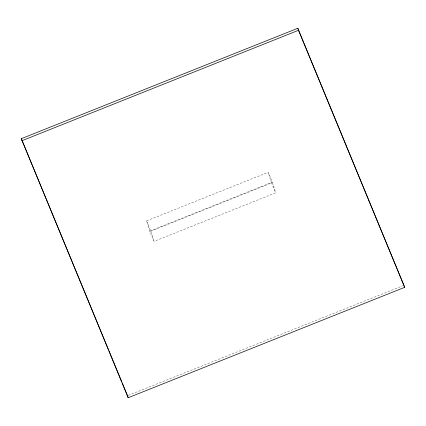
<?xml version="1.0" encoding="UTF-8"?>
<svg xmlns="http://www.w3.org/2000/svg" width="426" height="426" viewBox="0 0 426 426"><rect width="100%" height="100%" fill="white"/><g stroke="black" fill="none" stroke-linecap="round" stroke-linejoin="round"><path stroke-width="0.32" stroke-dasharray="2.13 1.6" d="M146.571 220.876L268.247 172.29L272.496 182.573L275.649 192.824L153.972 241.409L149.723 231.126L146.571 220.876L150.82 231.158L153.972 241.409M149.723 231.126L271.399 182.541L268.247 172.29M150.82 231.158L272.496 182.573M128.151 395.44L402.836 285.761M271.399 182.541L275.649 192.824"/><path stroke-width="0.64" d="M21.3 138.679L297.838 28.26L404.7 287.321L128.162 397.74L21.3 138.679L108.47 349.576M21.928 140.729L298.466 30.31L297.838 28.26M298.466 30.31L404.7 287.321M108.981 350.806L121.687 381.547M122.193 382.777L127.534 395.69M127.688 396.201L128.162 397.74"/></g></svg>
